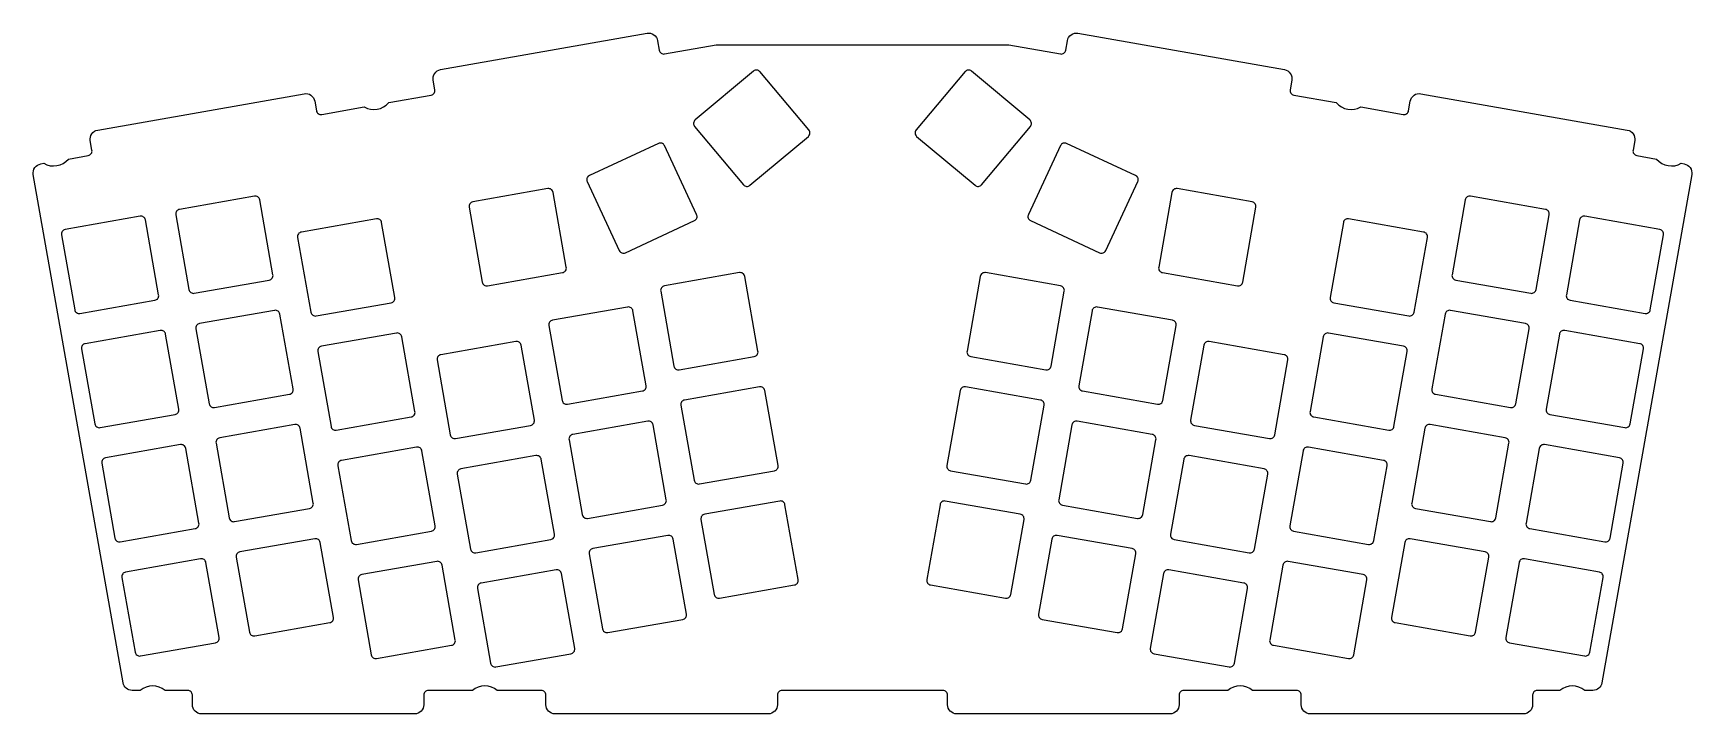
# Model space of a CAD drawing. Header units: millimetres. Extents: x -136 to 136, y -5 to 107.
import ezdxf

# ---------------------------------------------------------------- set-up
doc = ezdxf.new("R2010")
doc.units = ezdxf.units.MM
doc.layers.get('0').update_dxf_attribs({"linetype": 'CONTINUOUS'})

msp = doc.modelspace()

# ---------------------------------------------------------------- linework, layer by layer
for points in [[(-134.87, 85.71), (-134.36, 85.8, 0.367607), (-130.34, 86.51), (-127.07, 87.09, 0.414229), (-126.46, 87.96), (-126.74, 89.53, -0.414214), (-125.52, 91.27), (-91.64, 97.24, -0.414214), (-89.91, 96.03), (-89.63, 94.45, 0.414229), (-88.76, 93.84), (-81.78, 95.07, 0.367607), (-77.76, 95.78), (-70.79, 97.01, 0.41426), (-70.18, 97.88), (-70.46, 99.45, -0.41426), (-69.24, 101.19), (-35.36, 107.17, -0.41426), (-33.62, 105.95), (-33.35, 104.37, 0.41426), (-32.48, 103.77), (-24.03, 105.26), (24.03, 105.26), (32.48, 103.77, 0.41426), (33.35, 104.37), (33.62, 105.95, -0.41426), (35.36, 107.17), (69.24, 101.19, -0.41426), (70.46, 99.45), (70.18, 97.88, 0.41426), (70.79, 97.01), (77.76, 95.78, 0.367607), (81.78, 95.07), (88.76, 93.84, 0.414227), (89.63, 94.45), (89.91, 96.03, -0.414227), (91.64, 97.24), (125.52, 91.27, -0.414227), (126.74, 89.53), (126.46, 87.96, 0.414227), (127.07, 87.09), (130.34, 86.51, 0.367607), (134.36, 85.8), (134.87, 85.71, -0.414214), (136.09, 83.97), (121.36, 0.44, -0.36397), (119.88, -0.8), (118.54, -0.8, 0.367607), (114.46, -0.8), (110.74, -0.8, 0.414214), (109.99, -1.55), (109.99, -3.15, -0.414214), (108.49, -4.65), (73.5, -4.65, -0.414214), (72, -3.15), (72, -1.55, 0.414214), (71.25, -0.8), (64.02, -0.8, 0.367607), (59.94, -0.8), (52.71, -0.8, 0.414247), (51.96, -1.55), (51.96, -3.15, -0.414247), (50.46, -4.65), (15.47, -4.65, -0.414247), (13.97, -3.15), (13.97, -1.55, 0.414247), (13.22, -0.8), (-13.22, -0.8, 0.414247), (-13.97, -1.55), (-13.97, -3.15, -0.414247), (-15.47, -4.65), (-50.46, -4.65, -0.414247), (-51.96, -3.15), (-51.96, -1.55, 0.414247), (-52.71, -0.8), (-59.94, -0.8, 0.367607), (-64.02, -0.8), (-71.25, -0.8, 0.414214), (-72, -1.55), (-72, -3.15, -0.414214), (-73.5, -4.65), (-108.49, -4.65, -0.414214), (-109.99, -3.15), (-109.99, -1.55, 0.414214), (-110.74, -0.8), (-114.46, -0.8, 0.367607), (-118.54, -0.8), (-119.88, -0.8, -0.36397), (-121.36, 0.44), (-136.09, 83.97, -0.414214)], [(-18.47, 82.19), (-8.89, 90.23, 0.414214), (-8.8, 91.28), (-16.84, 100.86, 0.414214), (-17.89, 100.95), (-27.47, 92.92, 0.414214), (-27.56, 91.86), (-19.53, 82.28, 0.414214)], [(8.89, 90.23), (18.47, 82.19, 0.414214), (19.53, 82.28), (27.56, 91.86, 0.414214), (27.47, 92.92), (17.89, 100.95, 0.414214), (16.84, 100.86), (8.8, 91.28, 0.414214)], [(-38.91, 71.1), (-27.59, 76.38, 0.414214), (-27.22, 77.38), (-32.51, 88.71, 0.414214), (-33.5, 89.07), (-44.83, 83.79, 0.414214), (-45.19, 82.79), (-39.91, 71.46, 0.414214)], [(27.59, 76.38), (38.91, 71.1, 0.414214), (39.91, 71.46), (45.19, 82.79, 0.414214), (44.83, 83.79), (33.5, 89.07, 0.414214), (32.51, 88.71), (27.22, 77.38, 0.414214)], [(-109.67, 64.45), (-97.36, 66.62, 0.414214), (-96.76, 67.49), (-98.93, 79.8, 0.414214), (-99.79, 80.4), (-112.1, 78.23, 0.414214), (-112.71, 77.36), (-110.54, 65.05, 0.414214)], [(-61.53, 65.68), (-49.22, 67.85, 0.414214), (-48.61, 68.72), (-50.78, 81.03, 0.414214), (-51.65, 81.64), (-63.96, 79.47, 0.414214), (-64.57, 78.6), (-62.4, 66.29, 0.414214)], [(49.22, 67.85), (61.53, 65.68, 0.414214), (62.4, 66.29), (64.57, 78.6, 0.414214), (63.96, 79.47), (51.65, 81.64, 0.414214), (50.78, 81.03), (48.61, 68.72, 0.414214)], [(97.36, 66.62), (109.67, 64.45, 0.414214), (110.54, 65.05), (112.71, 77.36, 0.414214), (112.1, 78.23), (99.79, 80.4, 0.414214), (98.93, 79.8), (96.76, 67.49, 0.414214)], [(-128.43, 61.14), (-116.12, 63.31, 0.414214), (-115.52, 64.18), (-117.69, 76.49, 0.414214), (-118.56, 77.1), (-130.87, 74.93, 0.414214), (-131.47, 74.06), (-129.3, 61.75, 0.414214)], [(-89.67, 60.72), (-77.36, 62.89, 0.414214), (-76.75, 63.76), (-78.92, 76.07, 0.414214), (-79.79, 76.68), (-92.1, 74.51, 0.414214), (-92.71, 73.64), (-90.54, 61.33, 0.414214)], [(77.36, 62.89), (89.67, 60.72, 0.414214), (90.54, 61.33), (92.71, 73.64, 0.414214), (92.1, 74.51), (79.79, 76.68, 0.414214), (78.92, 76.07), (76.75, 63.76, 0.414214)], [(116.12, 63.31), (128.43, 61.14, 0.414214), (129.3, 61.75), (131.47, 74.06, 0.414214), (130.87, 74.93), (118.56, 77.1, 0.414214), (117.69, 76.49), (115.52, 64.18, 0.414214)], [(-30.08, 51.88), (-17.77, 54.05, 0.414214), (-17.16, 54.92), (-19.33, 67.23, 0.414214), (-20.2, 67.84), (-32.51, 65.67, 0.414214), (-33.12, 64.8), (-30.95, 52.49, 0.414214)], [(17.77, 54.05), (30.08, 51.88, 0.414214), (30.95, 52.49), (33.12, 64.8, 0.414214), (32.51, 65.67), (20.2, 67.84, 0.414214), (19.33, 67.23), (17.16, 54.92, 0.414214)], [(-106.37, 45.69), (-94.06, 47.86, 0.414214), (-93.45, 48.73), (-95.62, 61.04, 0.414214), (-96.49, 61.64), (-108.8, 59.47, 0.414214), (-109.41, 58.6), (-107.23, 46.29, 0.414214)], [(-48.43, 46.23), (-36.12, 48.4, 0.414214), (-35.51, 49.27), (-37.68, 61.58, 0.414214), (-38.55, 62.19), (-50.86, 60.02, 0.414214), (-51.47, 59.15), (-49.3, 46.84, 0.414214)], [(36.12, 48.4), (48.43, 46.23, 0.414214), (49.3, 46.84), (51.47, 59.15, 0.414214), (50.86, 60.02), (38.55, 62.19, 0.414214), (37.68, 61.58), (35.51, 49.27, 0.414214)], [(94.06, 47.86), (106.37, 45.69, 0.414214), (107.23, 46.29), (109.41, 58.6, 0.414214), (108.8, 59.47), (96.49, 61.64, 0.414214), (95.62, 61.04), (93.45, 48.73, 0.414214)], [(-125.13, 42.38), (-112.82, 44.55, 0.414214), (-112.21, 45.42), (-114.38, 57.73, 0.414214), (-115.25, 58.34), (-127.56, 56.17, 0.414214), (-128.17, 55.3), (-126, 42.99, 0.414214)], [(-86.36, 41.96), (-74.05, 44.13, 0.414214), (-73.45, 45), (-75.62, 57.31, 0.414214), (-76.49, 57.92), (-88.8, 55.75, 0.414214), (-89.4, 54.88), (-87.23, 42.57, 0.414214)], [(74.05, 44.13), (86.36, 41.96, 0.414214), (87.23, 42.57), (89.4, 54.88, 0.414214), (88.8, 55.75), (76.49, 57.92, 0.414214), (75.62, 57.31), (73.45, 45, 0.414214)], [(112.82, 44.55), (125.13, 42.38, 0.414214), (126, 42.99), (128.17, 55.3, 0.414214), (127.56, 56.17), (115.25, 58.34, 0.414214), (114.38, 57.73), (112.21, 45.42, 0.414214)], [(-66.78, 40.58), (-54.47, 42.75, 0.414214), (-53.86, 43.62), (-56.03, 55.93, 0.414214), (-56.9, 56.53), (-69.21, 54.36, 0.414214), (-69.82, 53.49), (-67.65, 41.18, 0.414214)], [(54.47, 42.75), (66.78, 40.58, 0.414214), (67.65, 41.18), (69.82, 53.49, 0.414214), (69.21, 54.36), (56.9, 56.53, 0.414214), (56.03, 55.93), (53.86, 43.62, 0.414214)], [(-26.77, 33.12), (-14.46, 35.29, 0.414214), (-13.86, 36.16), (-16.03, 48.47, 0.414214), (-16.9, 49.08), (-29.21, 46.91, 0.414214), (-29.81, 46.04), (-27.64, 33.73, 0.414214)], [(14.46, 35.29), (26.77, 33.12, 0.414214), (27.64, 33.73), (29.81, 46.04, 0.414214), (29.21, 46.91), (16.9, 49.08, 0.414214), (16.03, 48.47), (13.86, 36.16, 0.414214)], [(-103.06, 26.93), (-90.75, 29.1, 0.414214), (-90.14, 29.96), (-92.31, 42.27, 0.414214), (-93.18, 42.88), (-105.49, 40.71, 0.414214), (-106.1, 39.84), (-103.93, 27.53, 0.414214)], [(-45.12, 27.47), (-32.81, 29.64, 0.414214), (-32.2, 30.51), (-34.37, 42.82, 0.414214), (-35.24, 43.43), (-47.55, 41.26, 0.414214), (-48.16, 40.39), (-45.99, 28.08, 0.414214)], [(32.81, 29.64), (45.12, 27.47, 0.414214), (45.99, 28.08), (48.16, 40.39, 0.414214), (47.55, 41.26), (35.24, 43.43, 0.414214), (34.37, 42.82), (32.2, 30.51, 0.414214)], [(90.75, 29.1), (103.06, 26.93, 0.414214), (103.93, 27.53), (106.1, 39.84, 0.414214), (105.49, 40.71), (93.18, 42.88, 0.414214), (92.31, 42.27), (90.14, 29.96, 0.414214)], [(-121.82, 23.62), (-109.51, 25.79, 0.414214), (-108.9, 26.66), (-111.07, 38.97, 0.414214), (-111.94, 39.58), (-124.25, 37.4, 0.414214), (-124.86, 36.54), (-122.69, 24.23, 0.414214)], [(-83.06, 23.2), (-70.75, 25.37, 0.414214), (-70.14, 26.24), (-72.31, 38.55, 0.414214), (-73.18, 39.16), (-85.49, 36.99, 0.414214), (-86.1, 36.12), (-83.93, 23.81, 0.414214)], [(70.75, 25.37), (83.06, 23.2, 0.414214), (83.93, 23.81), (86.1, 36.12, 0.414214), (85.49, 36.99), (73.18, 39.16, 0.414214), (72.31, 38.55), (70.14, 26.24, 0.414214)], [(109.51, 25.79), (121.82, 23.62, 0.414214), (122.69, 24.23), (124.86, 36.54, 0.414214), (124.25, 37.4), (111.94, 39.58, 0.414214), (111.07, 38.97), (108.9, 26.66, 0.414214)], [(-63.47, 21.82), (-51.16, 23.99, 0.414214), (-50.55, 24.86), (-52.72, 37.17, 0.414214), (-53.59, 37.77), (-65.9, 35.6, 0.414214), (-66.51, 34.73), (-64.34, 22.42, 0.414214)], [(51.16, 23.99), (63.47, 21.82, 0.414214), (64.34, 22.42), (66.51, 34.73, 0.414214), (65.9, 35.6), (53.59, 37.77, 0.414214), (52.72, 37.17), (50.55, 24.86, 0.414214)], [(-23.47, 14.36), (-11.16, 16.53, 0.414214), (-10.55, 17.4), (-12.72, 29.71, 0.414214), (-13.59, 30.32), (-25.9, 28.15, 0.414214), (-26.51, 27.28), (-24.34, 14.97, 0.414214)], [(11.16, 16.53), (23.47, 14.36, 0.414214), (24.34, 14.97), (26.51, 27.28, 0.414214), (25.9, 28.15), (13.59, 30.32, 0.414214), (12.72, 29.71), (10.55, 17.4, 0.414214)], [(-41.81, 8.71), (-29.5, 10.88, 0.414214), (-28.9, 11.75), (-31.07, 24.06, 0.414214), (-31.93, 24.67), (-44.25, 22.5, 0.414214), (-44.85, 21.63), (-42.68, 9.32, 0.414214)], [(29.5, 10.88), (41.81, 8.71, 0.414214), (42.68, 9.32), (44.85, 21.63, 0.414214), (44.25, 22.5), (31.93, 24.67, 0.414214), (31.07, 24.06), (28.9, 11.75, 0.414214)], [(-99.75, 8.16), (-87.44, 10.34, 0.414214), (-86.83, 11.2), (-89, 23.51, 0.414214), (-89.87, 24.12), (-102.18, 21.95, 0.414214), (-102.79, 21.08), (-100.62, 8.77, 0.414214)], [(87.44, 10.34), (99.75, 8.16, 0.414214), (100.62, 8.77), (102.79, 21.08, 0.414214), (102.18, 21.95), (89.87, 24.12, 0.414214), (89, 23.51), (86.83, 11.2, 0.414214)], [(-118.51, 4.86), (-106.2, 7.03, 0.414214), (-105.59, 7.9), (-107.76, 20.21, 0.414214), (-108.63, 20.81), (-120.94, 18.64, 0.414214), (-121.55, 17.78), (-119.38, 5.47, 0.414214)], [(-79.75, 4.44), (-67.44, 6.61, 0.414214), (-66.83, 7.48), (-69, 19.79, 0.414214), (-69.87, 20.4), (-82.18, 18.22, 0.414214), (-82.79, 17.36), (-80.62, 5.05, 0.414214)], [(67.44, 6.61), (79.75, 4.44, 0.414214), (80.62, 5.05), (82.79, 17.36, 0.414214), (82.18, 18.22), (69.87, 20.4, 0.414214), (69, 19.79), (66.83, 7.48, 0.414214)], [(106.2, 7.03), (118.51, 4.86, 0.414214), (119.38, 5.47), (121.55, 17.78, 0.414214), (120.94, 18.64), (108.63, 20.81, 0.414214), (107.76, 20.21), (105.59, 7.9, 0.414214)], [(-60.16, 3.06), (-47.85, 5.23, 0.414214), (-47.24, 6.09), (-49.41, 18.4, 0.414214), (-50.28, 19.01), (-62.59, 16.84, 0.414214), (-63.2, 15.97), (-61.03, 3.66, 0.414214)], [(47.85, 5.23), (60.16, 3.06, 0.414214), (61.03, 3.66), (63.2, 15.97, 0.414214), (62.59, 16.84), (50.28, 19.01, 0.414214), (49.41, 18.4), (47.24, 6.09, 0.414214)]]:
    msp.add_lwpolyline(points, format="xyb", close=True)

doc.saveas('drawing.dxf')
